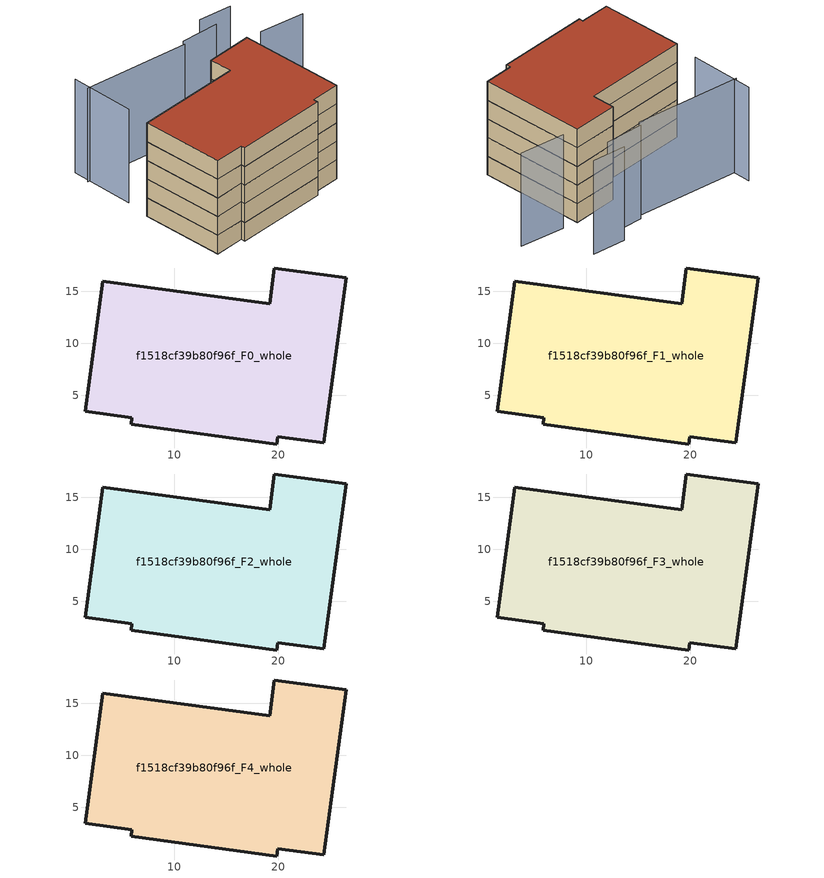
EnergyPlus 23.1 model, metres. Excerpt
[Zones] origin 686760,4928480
f1518cf39b80f96f_F0_whole
 floor ground (EU_floor_Construction): 24.39,0.47 26.53,16.31 19.63,17.24 19.17,13.82 3.17,15.98 1.48,3.47 5.96,2.86 5.87,2.24 19.88,0.34 19.97,1.06 z0
 wall outside (EU_wall_Construction): 3.17,15.98 19.17,13.82 19.63,17.24 26.53,16.31 24.39,0.47 19.97,1.06 19.88,0.34 5.87,2.24 5.96,2.86 1.48,3.47 3.17,15.98 z0:3
f1518cf39b80f96f_F1_whole
 floor to f1518cf39b80f96f_F0_whole (EU_floor_Construction): 24.39,0.47 26.53,16.31 19.63,17.24 19.17,13.82 3.17,15.98 1.48,3.47 5.96,2.86 5.87,2.24 19.88,0.34 19.97,1.06 z3
 wall outside (EU_wall_Construction): 3.17,15.98 19.17,13.82 19.63,17.24 26.53,16.31 24.39,0.47 19.97,1.06 19.88,0.34 5.87,2.24 5.96,2.86 1.48,3.47 3.17,15.98 z3:6
f1518cf39b80f96f_F2_whole
 floor to f1518cf39b80f96f_F1_whole (EU_floor_Construction): 24.39,0.47 26.53,16.31 19.63,17.24 19.17,13.82 3.17,15.98 1.48,3.47 5.96,2.86 5.87,2.24 19.88,0.34 19.97,1.06 z6
 wall outside (EU_wall_Construction): 3.17,15.98 19.17,13.82 19.63,17.24 26.53,16.31 24.39,0.47 19.97,1.06 19.88,0.34 5.87,2.24 5.96,2.86 1.48,3.47 3.17,15.98 z6:9
f1518cf39b80f96f_F3_whole
 floor to f1518cf39b80f96f_F2_whole (EU_floor_Construction): 24.39,0.47 26.53,16.31 19.63,17.24 19.17,13.82 3.17,15.98 1.48,3.47 5.96,2.86 5.87,2.24 19.88,0.34 19.97,1.06 z9
 wall outside (EU_wall_Construction): 3.17,15.98 19.17,13.82 19.63,17.24 26.53,16.31 24.39,0.47 19.97,1.06 19.88,0.34 5.87,2.24 5.96,2.86 1.48,3.47 3.17,15.98 z9:12
f1518cf39b80f96f_F4_whole
 floor to f1518cf39b80f96f_F3_whole (EU_floor_Construction): 24.39,0.47 26.53,16.31 19.63,17.24 19.17,13.82 3.17,15.98 1.48,3.47 5.96,2.86 5.87,2.24 19.88,0.34 19.97,1.06 z12
 wall outside (EU_wall_Construction): 3.17,15.98 19.17,13.82 19.63,17.24 26.53,16.31 24.39,0.47 19.97,1.06 19.88,0.34 5.87,2.24 5.96,2.86 1.48,3.47 3.17,15.98 z12:15
 roof outside (EU_roof_Construction): 26.53,16.31 24.39,0.47 19.97,1.06 19.88,0.34 5.87,2.24 5.96,2.86 1.48,3.47 3.17,15.98 19.17,13.82 19.63,17.24 z15
shading: 35.14,13.41 28.61,15.55 / 5.86,29.31 4.35,19.69 / 31.09,22.19 26.24,23.68 / 26.65,21.27 21.01,22.67 / 20.58,22.1 5.14,26.84 z0:15
[Building]
EU S2 Campaign: North Axis=0; Terrain=City; Solar Distribution=FullExterior
[Site:Location]
Bologna: Latitude=44.5; Longitude=11.25; Time Zone=1; Elevation=37
[SizingPeriod:WeatherFileDays]
AnnualSizingPeriod: Begin Month=1; Begin Day of Month=1; End Month=12; End Day of Month=31; Day of Week for Start Day=Monday; Use Weather File Daylight Saving Period=No; Use Weather File Rain and Snow Indicators=No
[MATERIAL]
EU_InternalMass_Material: Roughness=MediumRough; Thickness=0.1; Conductivity=1; Density=1800; Specific Heat=900; Thermal Absorptance=0.9; Solar Absorptance=0.7; Visible Absorptance=0.7
[MATERIAL:NOMASS] Roughness=MediumRough; Thermal Absorptance=0.9; Solar Absorptance=0.7; Visible Absorptance=0.7
Name | Thermal Resistance
EU_wall_NoMass | 0.905828
EU_roof_NoMass | 0.37593
EU_floor_NoMass | 0.67114
[CONSTRUCTION]
EU_wall_Construction: EU_wall_NoMass
EU_roof_Construction: EU_roof_NoMass
EU_floor_Construction: EU_floor_NoMass
EU_InternalMass_Construction: EU_InternalMass_Material
[ZONE] Type=1; Multiplier=1; Ceiling Height=autocalculate; Floor Area=autocalculate; Part of Total Floor Area=Yes
Name | Volume
f1518cf39b80f96f_F0_whole | 972.881
f1518cf39b80f96f_F1_whole; f1518cf39b80f96f_F2_whole; f1518cf39b80f96f_F3_whole; f1518cf39b80f96f_F4_whole | 972.88
[INTERNALMASS] Construction=EU_InternalMass_Construction; Surface Area=324.293
Name | Zone or ZoneList
f1518cf39b80f96f_F0_whole_EU_InternalMass | f1518cf39b80f96f_F0_whole
f1518cf39b80f96f_F1_whole_EU_InternalMass | f1518cf39b80f96f_F1_whole
f1518cf39b80f96f_F2_whole_EU_InternalMass | f1518cf39b80f96f_F2_whole
f1518cf39b80f96f_F3_whole_EU_InternalMass | f1518cf39b80f96f_F3_whole
f1518cf39b80f96f_F4_whole_EU_InternalMass | f1518cf39b80f96f_F4_whole
[OTHEREQUIPMENT] Fuel Type=Electricity; Design Level Calculation Method=Watts/Area; Power per Zone Floor Area=1; Fraction Latent=0; Fraction Radiant=0; Fraction Lost=0; Carbon Dioxide Generation Rate=0; EndUse Subcategory=EU_Step8_InternalGains
Name | Zone or ZoneList or Space or SpaceList | Schedule
EU_Step8_InternalGain_f1518cf39b80f96f_F0_whole_f000 | f1518cf39b80f96f_F0_whole | EU_Step8_GainSchedule_f1518cf39b80f96f_F0_whole_f000
EU_Step8_InternalGain_f1518cf39b80f96f_F1_whole_f000 | f1518cf39b80f96f_F1_whole | EU_Step8_GainSchedule_f1518cf39b80f96f_F1_whole_f000
EU_Step8_InternalGain_f1518cf39b80f96f_F2_whole_f000 | f1518cf39b80f96f_F2_whole | EU_Step8_GainSchedule_f1518cf39b80f96f_F2_whole_f000
EU_Step8_InternalGain_f1518cf39b80f96f_F3_whole_f000 | f1518cf39b80f96f_F3_whole | EU_Step8_GainSchedule_f1518cf39b80f96f_F3_whole_f000
EU_Step8_InternalGain_f1518cf39b80f96f_F4_whole_f000 | f1518cf39b80f96f_F4_whole | EU_Step8_GainSchedule_f1518cf39b80f96f_F4_whole_f000
[ZONEVENTILATION:DESIGNFLOWRATE] Schedule=EU_AlwaysOn; Design Flow Rate Calculation Method=AirChanges/Hour; Air Changes per Hour=0.73129; Ventilation Type=Natural; Fan Pressure Rise=0; Fan Total Efficiency=1; Constant Term Coefficient=1; Temperature Term Coefficient=0; Velocity Term Coefficient=0; Velocity Squared Term Coefficient=0; Minimum Indoor Temperature=-100; Maximum Indoor Temperature=100; Delta Temperature=-100; Minimum Outdoor Temperature=-100; Maximum Outdoor Temperature=100; Maximum Wind Speed=40
Name | Zone or ZoneList or Space or SpaceList
EU_ConstantAir_f1518cf39b80f96f_F0_whole | f1518cf39b80f96f_F0_whole
EU_ConstantAir_f1518cf39b80f96f_F1_whole | f1518cf39b80f96f_F1_whole
EU_ConstantAir_f1518cf39b80f96f_F2_whole | f1518cf39b80f96f_F2_whole
EU_ConstantAir_f1518cf39b80f96f_F3_whole | f1518cf39b80f96f_F3_whole
EU_ConstantAir_f1518cf39b80f96f_F4_whole | f1518cf39b80f96f_F4_whole
[HVACTEMPLATE:THERMOSTAT] Constant Heating Setpoint=20; Constant Cooling Setpoint=50
EU_HeatOnly_f1518cf39b80f96f_F0_whole; EU_HeatOnly_f1518cf39b80f96f_F1_whole; EU_HeatOnly_f1518cf39b80f96f_F2_whole; EU_HeatOnly_f1518cf39b80f96f_F3_whole; EU_HeatOnly_f1518cf39b80f96f_F4_whole
[HVACTEMPLATE:ZONE:IDEALLOADSAIRSYSTEM] System Availability Schedule=EU_AlwaysOn; Maximum Heating Supply Air Temperature=50; Minimum Cooling Supply Air Temperature=13; Maximum Heating Supply Air Humidity Ratio=0.0156; Minimum Cooling Supply Air Humidity Ratio=0.0077; Heating Limit=NoLimit; Cooling Limit=NoLimit; Heating Availability Schedule=EU_AlwaysOn; Cooling Availability Schedule=EU_CoolingOff; Dehumidification Control Type=ConstantSensibleHeatRatio; Cooling Sensible Heat Ratio=0.7; Dehumidification Setpoint=60; Humidification Control Type=None; Humidification Setpoint=30; Outdoor Air Method=None; Outdoor Air Flow Rate per Person=0.00944; Outdoor Air Flow Rate per Zone Floor Area=0; Outdoor Air Flow Rate per Zone=0; Demand Controlled Ventilation Type=None; Outdoor Air Economizer Type=NoEconomizer; Heat Recovery Type=None; Sensible Heat Recovery Effectiveness=0.7; Latent Heat Recovery Effectiveness=0.65
Name | Template Thermostat
f1518cf39b80f96f_F0_whole | EU_HeatOnly_f1518cf39b80f96f_F0_whole
f1518cf39b80f96f_F1_whole | EU_HeatOnly_f1518cf39b80f96f_F1_whole
f1518cf39b80f96f_F2_whole | EU_HeatOnly_f1518cf39b80f96f_F2_whole
f1518cf39b80f96f_F3_whole | EU_HeatOnly_f1518cf39b80f96f_F3_whole
f1518cf39b80f96f_F4_whole | EU_HeatOnly_f1518cf39b80f96f_F4_whole
[SIZING:ZONE] Zone Cooling Design Supply Air Temperature Input Method=SupplyAirTemperature; Zone Cooling Design Supply Air Temperature=13; Zone Heating Design Supply Air Temperature Input Method=SupplyAirTemperature; Zone Heating Design Supply Air Temperature=50; Zone Cooling Design Supply Air Humidity Ratio=0.008; Zone Heating Design Supply Air Humidity Ratio=0.008; Cooling Design Air Flow Method=DesignDay; Cooling Design Air Flow Rate=0; Cooling Minimum Air Flow per Zone Floor Area=0.000762; Cooling Minimum Air Flow=0; Cooling Minimum Air Flow Fraction=0.2; Heating Design Air Flow Method=DesignDay; Heating Design Air Flow Rate=0; Heating Maximum Air Flow per Zone Floor Area=0.002032; Heating Maximum Air Flow=0.141576; Heating Maximum Air Flow Fraction=0.3; Account for Dedicated Outdoor Air System=No; Dedicated Outdoor Air System Control Strategy=NeutralSupplyAir; Dedicated Outdoor Air Low Setpoint Temperature for Design=autosize; Dedicated Outdoor Air High Setpoint Temperature for Design=autosize; Zone Load Sizing Method=Sensible Load Only No Latent Load; Zone Latent Cooling Design Supply Air Humidity Ratio Input Method=HumidityRatioDifference; Zone Cooling Design Supply Air Humidity Ratio Difference=0.005; Zone Latent Heating Design Supply Air Humidity Ratio Input Method=HumidityRatioDifference; Zone Humidification Design Supply Air Humidity Ratio Difference=0.005
f1518cf39b80f96f_F0_whole; f1518cf39b80f96f_F1_whole; f1518cf39b80f96f_F2_whole; f1518cf39b80f96f_F3_whole; f1518cf39b80f96f_F4_whole
[SCHEDULE:CONSTANT]
Name | Hourly Value
EU_AlwaysOn | 1
EU_CoolingOff | 0
[SCHEDULE:FILE] Column Number=1; Rows to Skip at Top=0; Number of Hours of Data=8760; Column Separator=Comma; Interpolate to Timestep=No; Minutes per Item=60; Adjust Schedule for Daylight Savings=Yes
Name | File
EU_Step8_GainSchedule_f1518cf39b80f96f_F0_whole_f000 | ../../schedules/f1518cf39b80f96f/f1518cf39b80f96f_F0_whole_f000_gain.csv
EU_Step8_GainSchedule_f1518cf39b80f96f_F1_whole_f000 | ../../schedules/f1518cf39b80f96f/f1518cf39b80f96f_F1_whole_f000_gain.csv
EU_Step8_GainSchedule_f1518cf39b80f96f_F2_whole_f000 | ../../schedules/f1518cf39b80f96f/f1518cf39b80f96f_F2_whole_f000_gain.csv
EU_Step8_GainSchedule_f1518cf39b80f96f_F3_whole_f000 | ../../schedules/f1518cf39b80f96f/f1518cf39b80f96f_F3_whole_f000_gain.csv
EU_Step8_GainSchedule_f1518cf39b80f96f_F4_whole_f000 | ../../schedules/f1518cf39b80f96f/f1518cf39b80f96f_F4_whole_f000_gain.csv
